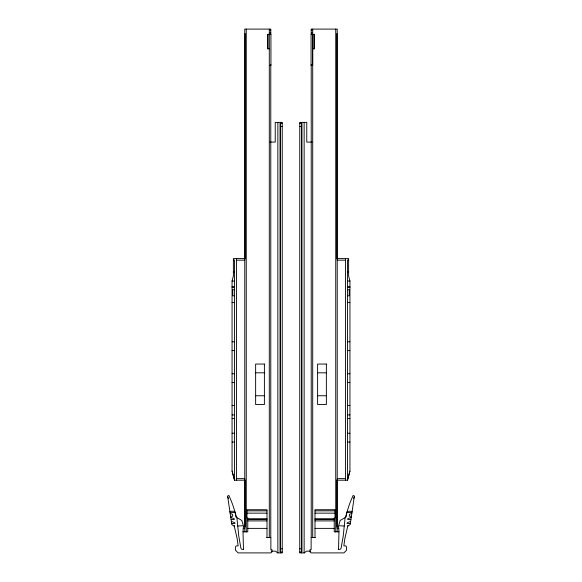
<?xml version="1.0" encoding="UTF-8"?>
<svg xmlns="http://www.w3.org/2000/svg" width="582" height="582" viewBox="0 0 582 582"><rect width="100%" height="100%" fill="white"/><g stroke="black" fill="none" stroke-linecap="round" stroke-linejoin="round"><path stroke-width="0.87" d="M347.767 525.451L347.687 526.288L350.197 524.52L354.387 496.017L353.158 495.435A101.61 101.61 0 0 0 345.759 517.238L340.157 520.475L338.622 525.721L344.26 526.012M345.111 517.616L343.205 536.277L341.147 547.946A1.753 1.753 0 0 1 339.422 549.393L338.469 549.393M347.709 526.266L344.828 538.714L343.846 545.894L345.744 545.894L346.479 546.767L346.479 550.274L343.853 552.9L311.101 552.9L310.053 551.983L310.053 549.568L311.13 549.568L311.13 537.484L315.364 537.484M347.789 479.037L347.498 480.128L349.935 471.049L349.935 280.924L348.618 276.021L348.618 258.59L337.233 258.59M347.905 478.622L349.935 471.049M351.834 513.389L349.484 514.321L349.207 516.198L351.397 516.329M351.244 517.391L347.723 518.788L347.621 519.442L350.917 519.631M350.655 521.392L347.134 522.789L347.039 523.444L350.328 523.633M337.233 526.666L338.571 526.463L338.986 531.191L338.542 549.393M230.603 516.329L232.793 516.198L232.516 514.321L230.166 513.389M231.083 519.631L234.379 519.442L234.277 518.788L230.756 517.391M231.672 523.633L234.961 523.444L234.866 522.789L231.345 521.392M269.91 30.104L270.783 30.104M311.217 30.104L312.09 30.104M269.91 32.912L270.783 32.912M311.217 32.912L312.09 32.912M269.342 48.808L267.567 48.808L267.567 34.353L270.936 34.353L270.936 65.453L269.357 65.453M312.658 48.808L314.433 48.808L314.433 34.353L311.064 34.353L311.064 65.453L312.643 65.453L312.643 34.353M282.241 123.26L280.051 123.26L280.051 552.027L282.241 552.027M299.759 123.26L301.949 123.26L301.949 552.027L299.759 552.027M280.488 126.469L282.241 126.469M299.759 126.469L301.512 126.469M269.975 142.095L275.235 142.095L275.235 122.387L282.241 122.387L282.241 552.9L277.498 552.9L275.686 551.147L271.19 551.147M312.025 142.095L306.765 142.095L306.765 122.387L299.759 122.387L299.759 552.9L304.502 552.9L306.314 551.147L310.81 551.147M244.767 258.59L233.382 258.59L233.382 276.021L232.065 280.924L232.065 471.049L234.095 478.622M233.382 259.979L234.524 259.979L234.524 480.201L244.767 480.201M348.618 259.979L347.476 259.979L347.476 480.201L337.233 480.201M236.445 260.169L244.767 260.169M337.233 260.169L345.555 260.169M233.382 271.809L234.524 271.809M347.476 271.809L348.618 271.809M232.065 281.004L234.524 281.004M347.476 281.004L349.935 281.004M232.065 286.577L234.524 286.577M347.476 286.577L349.935 286.577M232.065 287.53L234.524 287.53M347.476 287.53L349.935 287.53M234.524 289.69L232.771 289.69L232.771 295.809L234.524 295.809M347.476 289.69L349.229 289.69L349.229 295.809L347.476 295.809M232.065 302.422L234.524 302.422M347.476 302.422L349.935 302.422M232.065 341.765L234.524 341.765M347.476 341.765L349.935 341.765M232.065 350.597L234.524 350.597M347.476 350.597L349.935 350.597M255.636 372.807L264.395 372.807M317.605 372.807L326.364 372.807M232.065 373.731L234.524 373.731M347.476 373.731L349.935 373.731M232.065 382.534L234.524 382.534M347.476 382.534L349.935 382.534M255.636 395.76L264.395 395.76M317.605 395.76L326.364 395.76M232.065 405.545L234.524 405.545M347.476 405.545L349.935 405.545M232.065 414.908L234.524 414.908M347.476 414.908L349.935 414.908M232.065 418.48L234.524 418.48M347.476 418.48L349.935 418.48M232.065 433.248L234.524 433.248M347.476 433.248L349.935 433.248M232.065 442.051L234.524 442.051M347.476 442.051L349.935 442.051M236.445 478.622L244.767 478.622M337.233 478.622L345.555 478.622M246.979 510.858L267 510.858M315 510.858L335.021 510.858M229.883 511.433C236.154 510.414 237.361 513.52 230.006 512.298M352.117 511.433C345.846 510.414 344.639 513.52 351.994 512.298M246.979 513.142L267 513.142M315 513.142L335.021 513.142M247.765 519.006L267 519.006M315 519.006L334.235 519.006M247.765 519.159L267 519.159M315 519.159L334.235 519.159M247.765 520.905L267 520.905M315 520.905L334.235 520.905M243.269 528.34L244.767 528.34M247.765 528.376L267 528.376M315 528.376L334.235 528.376M337.233 528.34L338.731 528.34M243.014 531.81L247.765 531.81L247.765 517.813L246.979 517.864L246.979 509.716L267 509.745L267 537.484M338.986 531.81L334.235 531.81L334.235 517.813L335.021 517.864L335.021 509.716L315 509.716L315 537.484M266.636 537.484L270.87 537.484L270.87 549.568L271.947 549.568L271.947 551.983L270.899 552.9L238.147 552.9L235.521 550.274L235.521 546.767L236.256 545.894L238.154 545.894L237.172 538.714L234.291 526.266M280.488 548.819L282.241 548.819M299.759 548.819L301.512 548.819M243.531 549.393L242.578 549.393A1.753 1.753 0 0 1 240.853 547.946L238.795 536.277L236.889 517.616M244.767 526.666L243.429 526.463L243.014 531.191L243.458 549.393M234.233 525.451L234.313 526.288L231.803 524.52L227.613 496.017L228.842 495.435A101.61 101.61 0 0 1 236.241 517.238L241.843 520.475L243.378 525.721L237.74 526.012M232.065 471.049L234.524 480.172L234.211 479.037M345.555 258.59L345.555 480.201M337.233 531.81L337.233 29.1L311.217 29.1L311.217 34.556M336.854 33.48L336.854 258.925M336.854 479.83L336.854 527.103M335.741 29.1L335.741 532.035M313.974 34.353L313.974 48.808M312.709 29.1L312.709 537.484M311.217 64.544L311.217 537.484M304.139 122.387L304.139 552.9M301.512 122.387L301.512 552.9M280.488 122.387L280.488 552.9M277.861 122.387L277.861 552.9M270.783 34.556L270.783 29.1L244.767 29.1L244.767 531.81M270.783 64.544L270.783 537.484M269.291 29.1L269.291 537.484M268.026 34.353L268.026 48.808M246.259 29.1L246.259 532.035M245.146 33.48L245.146 258.925M245.146 479.83L245.146 527.103M236.445 258.59L236.445 480.201M345.759 517.238A122.096 111.264 8.4 0 1 346.887 512.589M353.55 498.541A99.966 99.966 0 0 1 354.242 497.006M227.758 497.006A99.966 99.966 0 0 1 228.45 498.541M235.113 512.589A122.096 111.264 -8.4 0 1 236.241 517.238M264.395 364.048L255.636 364.048L255.636 404.519L264.395 404.519L264.395 364.048M326.364 364.048L317.605 364.048L317.605 404.519L326.364 404.519L326.364 364.048"/></g></svg>
